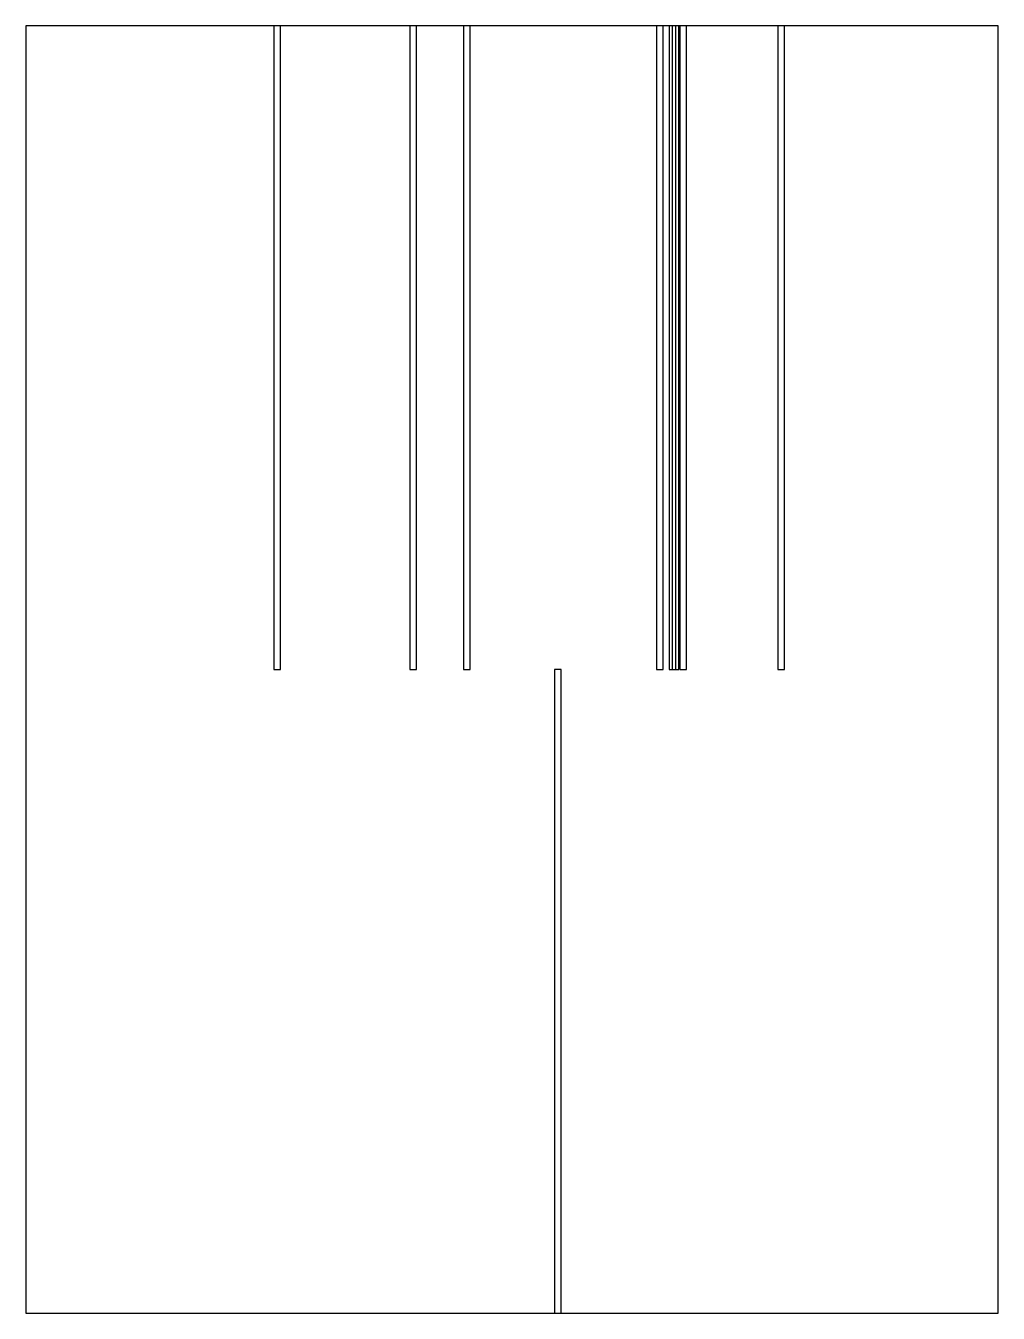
# Model space of a CAD drawing. Header units: millimetres. Extents: x 0 to 453, y 0 to 600.
import ezdxf

# ---------------------------------------------------------------- set-up
doc = ezdxf.new("R2010")
doc.units = ezdxf.units.MM
doc.layers.add('OUTLINE', color=5, linetype='Continuous')
doc.layers.add('SLOT', color=1, linetype='Continuous')

msp = doc.modelspace()

# ---------------------------------------------------------------- linework, layer by layer
at = {"layer": 'OUTLINE'}
msp.add_lwpolyline([(0, 0), (453.11, 0), (453.11, 600), (0, 600), (0, 0)], close=True, dxfattribs=at)
at = {"layer": 'SLOT'}
for points in [[(115.58, 300), (118.68, 300), (118.68, 600), (115.58, 600), (115.58, 300)], [(179, 300), (182.1, 300), (182.1, 600), (179, 600), (179, 300)], [(203.94, 300), (207.04, 300), (207.04, 600), (203.94, 600), (203.94, 300)], [(293.86, 300), (296.96, 300), (296.96, 600), (293.86, 600), (293.86, 300)], [(299.75, 300), (302.85, 300), (302.85, 600), (299.75, 600), (299.75, 300)], [(301.12, 300), (304.22, 300), (304.22, 600), (301.12, 600), (301.12, 300)], [(304.77, 300), (307.87, 300), (307.87, 600), (304.77, 600), (304.77, 300)], [(350.48, 300), (353.58, 300), (353.58, 600), (350.48, 600), (350.48, 300)], [(246.29, 0), (249.39, 0), (249.39, 300), (246.29, 300), (246.29, 0)]]:
    msp.add_lwpolyline(points, close=True, dxfattribs=at)

doc.saveas('drawing.dxf')
